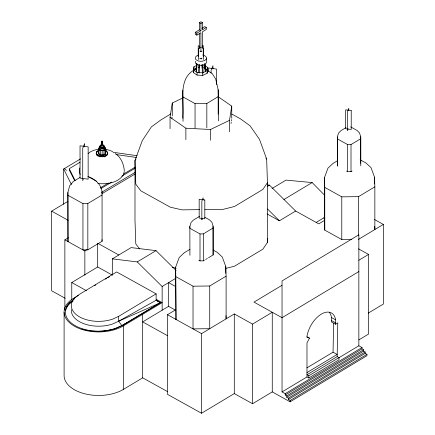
<?xml version="1.0" encoding="UTF-8"?>
<svg xmlns="http://www.w3.org/2000/svg" width="435" height="435" viewBox="0 0 435 435"><rect width="100%" height="100%" fill="white"/><g stroke="black" fill="none" stroke-linecap="round" stroke-linejoin="round"><path stroke-width="0.65" d="M170.047 128.689L170.047 117.238L172.287 103.024L182.972 97.88M172.287 115.819L172.287 103.024M185.881 139.657L185.881 128.205L170.047 117.238M204.515 65.283L207.642 67.447L207.125 73.292L202.753 75.396L197.082 75.103L193.439 72.574L193.956 66.729L196.685 65.413M193.439 72.574L193.956 66.729M197.082 75.103L197.082 72.525L193.439 70.002M306.931 367.858L333.047 352.176L333.612 323.221M102.111 141.418C101.687 142.919 101.785 140.472 101.904 142.245M199.409 73.009L199.638 64.88M99.832 147.128L98.979 147.639C97.473 150.575 97.826 155.665 102.111 155.219C105.825 155.648 106.401 151.597 105.748 148.765L105.216 147.666L104.03 150.613L103.9 154.942L102.111 155.219L100.295 154.925L98.941 154.148L98.506 152.538M98.919 149.52L98.957 148.27M98.941 154.148L99.071 149.76L98.544 148.699M100.295 154.925L100.431 150.499L99.071 149.76L100.3 149.341M98.506 152.565A3.605 2.115 1.7 0 0 102.111 155.246L102.247 150.787L99.071 149.76L104.03 150.613L105.313 149.836L105.748 148.765M103.9 154.942L105.183 154.169L105.216 147.666M102.013 141.217L101.812 143.566M199.225 67.539L199.322 64.837M198.567 72.819L198.936 64.717M101.681 142.375L101.708 143.523M101.627 143.468L101.708 142.055M102.105 142.027L102.606 141.609A0.614 0.359 0.2 0 0 102.421 141.07M101.578 143.398L101.736 142.261M102.497 143.18L102.47 141.478M196.424 71.867L197.099 64.483M102.731 144.474C103.769 146.062 99.958 146.046 101.513 144.3M196.332 69.198L196.865 63.831M196.125 70.72L196.859 63.412M196.022 69.464L196.653 63.477M102.453 142.566L102.486 142.049L102.415 143.126M102.894 145.198L102.758 144.578M101.301 144.589L101.252 145.453M101.165 145.339L101.328 144.48M101.79 141.315L101.931 143.593M101.719 142L101.774 141.636A0.614 0.359 0.2 0 1 101.676 141.125M102.568 143.322L102.432 142.158M171.879 118.402L172.081 117.107M207.125 73.292L207.642 67.447M229.501 131.805L229.501 120.359L231.741 106.14L218.093 96.684M231.028 123.458L231.23 122.17M231.436 120.876L231.637 119.581M101.562 143.327L101.899 141.87L101.627 143.186M101.692 142.316L101.752 141.37M79.812 167.964L79.203 171.259L80.127 174.549M123.817 173.647L124.182 171.667M101.589 141.69L102.024 142.038L102.622 141.679M101.611 141.767L102.138 142.011L102.551 141.538M182.89 118.331L182.803 115.857C183.88 100.365 177.806 76.669 196.315 68.98M101.578 143.256L101.882 142.18M67.898 192.498L67.99 241.594L67.898 192.498L69.654 185.799L73.303 181.487L80.176 177.355M101.132 145.208L101.398 144.382M102.399 143.186L102.29 142.24L102.377 142.528M189.916 255.285L189.85 226.407L191.047 222.513L193.488 220.018L199.665 216.309M337.337 136.987L337.402 166.001L337.337 136.987L338.544 133.077L341.045 130.582L346.059 127.569M102.192 143.593L101.85 141.565L102.317 143.566M102.66 144.376L102.633 144.855M175.669 267.09L175.996 319.437L175.669 267.09L179.198 257.515L184.228 252.768L189.921 249.347M351.806 239.44L341.785 239.554L324.755 230.099L324.423 177.752L327.952 168.176L332.987 163.429L337.538 160.694M101.703 143.131L101.964 142.457M202.389 218.49L201.845 219.871L201.845 201.062L203.101 197.86L203.101 199.877M348.06 129.037L347.511 130.446L347.511 111.539L348.794 108.266L348.794 110.289M105.183 154.169L105.471 152.565A3.605 2.115 1.7 0 1 102.111 155.246M101.812 143.082L101.948 142.762M101.931 143.055L102.067 142.751M102.404 141.957L102.513 141.848M307.126 336.799L309.481 338.104L306.985 342.867L306.985 376.928L282.038 391.913L285.208 393.67L362.018 347.538L358.853 345.781L338.87 357.777M101.159 145.083L101.665 144.235M101.246 144.964L101.616 144.512M136.046 158.992L134.986 160.553L134.986 220.284L135.791 243.899L139.678 249.021M231.801 114.035L240.533 118.88L250.049 125.78L259.456 139.276L266.65 159.058L267.454 182.673L262.865 189.442L234.514 206.473L222.97 209.387L204.863 209.594M267.454 182.673L267.454 242.398L262.865 249.173L234.514 266.198L225.537 268.466M123.692 174.304C118.565 182.966 106.983 184.391 97.815 183.543M101.991 141.571L101.681 141.799L102.024 142.006M74.673 298.644L69.469 302.722A33.283 19.216 0 0 0 75.554 325.853A33.283 19.216 0 0 0 115.824 328.452L122.675 325.288L160.406 302.629L156.132 300.259L118.673 321.199L112.736 323.939A27.302 15.763 0 0 1 84.553 323.955A27.302 15.763 0 0 1 71.356 309.579M69.991 303.483L73.113 301.036M88.12 153.588C91.024 150.858 94.966 149.781 98.81 149.178M101.844 141.44L101.948 141.908L101.654 141.544M72.009 301.292L69.866 302.798A33.5 18.89 -0.9 0 0 68.899 303.755M329.219 312.232A21.032 11.903 -61 0 1 331.486 317.555L331.486 321.965L335.597 324.249L337.777 322.808L337.158 356.635L306.985 374.752L308.806 375.764L338.979 357.641L337.158 356.635M199.866 51.047L200.926 51.634L200.926 32.712L196.865 35.148L195.271 34.267L195.271 32.304L199.333 29.863L199.333 22.669L200.861 21.75L202.454 22.631L202.454 29.83L206.299 27.519L204.711 26.638L201.96 28.286M196.865 35.148L196.865 33.185L200.926 30.749L200.926 23.55L202.454 22.631M200.513 47.241L198.327 48.551L198.327 59.579M202.155 46.251L203.248 45.599L203.248 56.621M200.926 51.634L201.943 51.026M63.657 204.216L63.657 169.008L80.524 158.878M80.078 162.184L69.214 168.709L75.184 180.628M170.895 113.894L161.086 119.783L151.375 126.9L142.272 140.608L134.986 160.553L135.791 184.168L140.842 190.834L170.335 207.201L182.069 209.855L199.502 209.654M182.803 90.148L183.037 96.951L195.054 103.622L206.837 103.486L218.392 96.548L218.163 89.746L215.7 79.05L212.198 73.569L204.825 68.882M65.158 298.279L51.645 290.781L51.645 211.144L67.816 201.432M67.99 195.293L82.949 203.596L87.832 203.536L102.067 194.989C102.742 185.604 96.108 179.465 87.837 176.42M64.869 310.046L64.869 239.859L68.338 237.776M84.858 275.252L84.858 250.957L87.386 249.44M82.949 203.596L82.949 249.897L87.832 249.842L102.067 241.294L102.067 194.989M71.764 300.063L71.764 282.549L97.685 266.981L97.685 243.257L118.82 254.986M112.366 274.98L112.366 258.863L131.12 247.597L156.013 250.647L176.115 270.505M78.376 295.392L73.727 298.187A34.528 19.934 0 0 0 74.689 326.37A34.528 19.934 0 0 0 123.513 325.815L162.146 302.613L156.219 299.323M94.618 285.643L95.76 284.952M105.493 279.107L106.64 278.422M107.788 277.731L109.506 276.698M112.366 258.863L137.259 261.913L156.013 250.647M267.177 186.533L269.493 185.141L295.648 211.035L318.757 223.862L324.559 220.376M272.044 188.491L285.996 180.112L312.151 182.569L324.515 195.13M337.402 138.906L347.663 144.599L351.012 144.561L360.778 138.694L360.713 136.797L359.517 132.909L357.064 130.451L350.61 126.868M189.85 226.407L189.916 228.326L200.008 233.932L203.314 233.894L213.123 228L213.058 226.075L211.867 222.214L209.398 219.789L204.776 217.228M283.908 199.534L312.151 182.569M346.526 171.064L347.663 171.7L351.012 171.662L352.078 171.02M198.822 260.228L200.008 260.886L203.314 260.848L204.466 260.157M205.619 259.461L207.354 258.423M208.506 257.732L213.123 254.959L213.123 228M162.146 310.22L162.146 286.491L175.87 278.253M118.673 316.354L156.132 293.859L116.678 271.957L79.219 294.457L74.711 297.991A27.302 15.763 0 0 0 79.697 316.963A27.302 15.763 0 0 0 112.736 319.094L118.673 316.354L118.673 321.199L121.854 325.668L127.107 322.688M267.068 213.938L279.411 220.79L295.648 211.035M175.696 286.556L168.601 282.619L168.601 306.343L142.68 321.911L167.508 335.689M175.996 276.731L193.026 286.187L209.73 285.996L226.102 276.165L225.77 266.519L222.285 257.025L217.321 252.387L213.177 250.087M324.423 177.752L324.755 187.398L341.785 196.848L358.483 196.658L374.856 186.827L374.53 177.181L371.044 167.687L366.08 163.054L360.158 159.765M316.229 222.405L324.782 217.266M234.286 393.588L252.561 403.729L272.261 391.902L272.261 312.265L252.561 324.097L234.286 313.95L234.286 393.588L201.541 413.25L167.48 394.344L167.48 314.712L175.669 309.796M201.541 413.25L201.541 333.618L234.286 313.95M281.913 285.349L253.98 302.124L282.038 317.697L358.853 271.565M358.418 239.402L383.355 224.427L374.546 219.539M64.097 312.395L64.097 375.911A34.528 19.934 0 0 0 86.038 394.083A34.528 19.934 0 0 0 123.513 389.33L142.68 377.819L142.68 314.304M358.826 260.277L368.575 254.421L358.554 248.858M368.276 313.113L383.355 304.06L383.355 224.427M358.826 339.914L368.575 334.058L368.575 254.421M306.985 372.577L337.158 354.46L333.047 352.176M306.985 376.928L308.806 377.939L338.979 359.816L338.979 357.641M362.018 348.892L363.573 349.751L286.757 395.883L285.208 395.023L362.018 348.892L362.018 347.538M363.573 351.105L365.172 351.997L288.361 398.128L286.757 397.237L363.573 351.105L363.573 349.751M365.172 353.351L366.95 354.335L290.134 400.466L288.361 399.482L365.172 353.351L365.172 351.997M272.261 391.902L290.134 401.82L366.95 355.689L366.95 354.335M156.132 293.859L156.132 300.259L160.265 302.771L121.854 325.668L114.291 328.833L106.124 330.682A33.5 18.89 -0.9 0 1 98.093 331.285M100.267 187.866L108.397 183.037M123.486 174.076L135.1 167.187M100.849 188.611L111.877 182.064M121.746 176.202L135.1 168.274M101.708 192.205L134.975 172.45M102.296 193.477L134.975 174.071M193.956 69.306L196.685 67.99M197.082 72.525L202.753 72.824L207.125 70.72M185.881 128.205L210.507 129.499L229.501 120.359M118.673 321.199L160.265 302.771M102.301 141.598L101.926 141.598M110.001 330.257L104.101 330.834M198.327 67.202L199.583 67.267M202.106 67.398L203.368 67.463M267.481 184.897L269.493 185.141M82.949 178.491L80.029 178.111L80.029 145.807L88.147 146.867L88.147 179.171L83.531 178.567L82.726 180.623L82.726 148.319L84.597 143.545L84.597 146.905M113.04 152.272L137.117 155.708M115.884 154.539L136.525 157.481M100.431 150.499L104.03 150.613L103.09 149.662M101.698 141.859L101.605 141.614M105.58 149.363L109.413 150.227L112.73 151.619M172.293 267.373L176.202 268.254M102.698 145.067L103.171 145.214A2.115 1.158 0.5 0 1 104.008 146.263L103.639 146.807A1.996 1.093 0.5 0 1 101.785 147.253L100.8 147.03A2.115 1.158 0.5 0 1 99.958 145.981L100.327 145.437A1.996 1.093 0.5 0 1 101.654 144.996M309.481 338.104L306.838 337.277A21.032 11.903 -61 0 1 321.16 314.222A21.032 11.903 -61 0 1 335.597 319.839L335.597 324.249M101.953 142.022L101.888 142.571M102.965 145.154L103.378 145.328A2.061 1.126 -1.1 0 1 103.97 146.095L103.399 146.878A1.93 1.055 -1.1 0 1 102.007 147.209L100.599 146.905A2.061 1.126 -1.1 0 1 100.006 146.133L100.577 145.35A1.93 1.055 -1.1 0 1 100.985 145.17M103.035 147.721L104.161 148.34A2.659 1.561 1.7 0 0 103.97 146.133M89.534 177.366L96.657 181.297M199.333 22.669L200.926 23.55M199.333 29.863L200.926 30.749M195.271 32.304L196.865 33.185M199.366 46.284L198.224 45.653L198.224 56.68M201.639 47.551L203.346 48.497L203.346 59.524M323.656 217.94L324.842 218.598M331.486 317.555L335.597 319.839M331.486 320.579L335.597 322.862M51.645 211.144L68.094 220.273M64.869 239.859L84.858 250.957M97.685 266.981L112.36 275.127M168.601 306.343L175.696 310.28M167.48 314.712L201.541 333.618M71.764 282.549L86.44 290.694M142.68 377.819L167.508 391.598M204.515 67.86L207.642 70.024M105.743 150.863L106.635 151.554A5.427 3.181 1.7 0 1 105.243 155.752A5.427 3.181 1.7 0 1 97.951 155.159A5.427 3.181 1.7 0 1 98.076 150.863M115.319 153.441C121.006 157.432 123.904 164.212 124.301 171.009M267.525 209.017L279.411 220.79M137.259 261.913L162.146 286.491M64.266 168.247L66.484 170.466M101.991 141.87L101.736 141.484M102.638 145.546L102.22 144.969M102.78 145.442L102.394 144.931M102.437 141.31L102.47 141.788M101.812 141.924L102.111 141.973L101.79 141.522M265.872 158.03L266.65 159.058M102.459 145.627L102.029 144.985M102.867 145.328L102.546 144.866M102.241 145.676L101.844 144.975M102.018 145.692L101.665 144.937M69.214 169.802L74.586 180.525M63.657 169.008L71.411 184.489M102.731 144.681L102.861 145.072M101.79 145.676L101.518 144.871M102.307 143.229L102.421 143.517M102.497 143.463L102.089 142.598M102.062 143.604L101.752 141.473M102.29 142.566L102.551 143.392M102.1 142.272L102.192 142.588M101.578 145.633L101.398 144.79M102.442 142.484L102.546 143.251M101.393 145.556L101.328 144.692M101.779 141.843L101.823 142.207M204.939 64.048L205.494 69.355M204.771 63.401L205.527 70.829M204.695 64.413L205.151 69.1M204.553 64.396L205.244 71.764M202.862 64.815L202.927 66.147M202.813 65.348L203.183 72.765M374.747 226.314L374.856 229.528L374.856 186.827M267.318 238.353L267.454 242.398M225.988 315.652L226.102 318.866L226.102 276.165M213.123 254.959L213.058 226.075M102.013 239.631L102.067 241.294M202.09 64.848L202.351 72.977M202.079 64.804L202.166 67.507M374.53 177.181L374.53 183.961M360.778 138.694L360.778 165.795M360.713 136.797L360.713 163.217M358.853 345.781L358.853 234.802L282.038 280.934L282.038 391.913M358.483 196.658L358.483 235.297M351.012 144.561L351.012 171.662M347.663 144.599L347.663 171.7M341.785 196.848L341.785 239.554M324.755 187.398L324.755 230.099M308.806 375.764L308.806 377.939M290.134 400.466L290.134 401.82M288.361 398.128L288.361 399.482M286.757 395.883L286.757 397.237M285.208 393.67L285.208 395.023M252.561 324.097L252.561 403.729M231.741 106.14L231.741 118.266M225.77 266.519L225.77 273.3M218.392 96.548L218.392 120.908M218.163 89.746L218.163 114.1M216.494 84.51L216.494 69.029L208.376 67.969L208.376 71.335M212.943 69.067L212.943 65.701L211.078 70.475L211.078 73.167M210.507 129.499L210.507 140.277M209.73 285.996L209.73 328.702L193.026 328.893L193.026 286.187M206.837 103.486L206.837 127.846M206.494 58.062L206.494 62.047A5.611 3.241 0 0 1 200.149 65.261A5.611 3.241 0 0 1 195.462 61.21M206.299 27.519L206.299 29.482L202.454 31.793L202.454 48.013M203.314 233.894L203.314 260.848M202.753 72.824L202.753 75.396M200.008 233.932L200.008 260.886M199.333 33.18L199.333 48.725M195.054 103.622L195.054 127.977M183.037 96.951L183.037 121.311M123.513 325.815L123.513 389.33M101.975 192.216L101.975 193.559M87.832 203.536L87.832 249.842M107.527 152.669A5.769 3.252 0.8 0 1 102.154 156.796A5.769 3.252 0.8 0 1 96.385 152.734M96.923 151.945A5.769 3.252 0.8 0 1 97.81 151.266A5.769 3.388 1.7 0 0 96.923 151.973M105.014 156.633A5.769 3.388 1.7 0 1 104.112 156.877M100.17 156.861A5.769 3.388 1.7 0 1 99.245 156.611M98.027 156.067A5.769 3.388 1.7 0 1 96.385 152.788M105.982 150.749A5.769 3.388 1.7 0 1 106.2 155.54A5.769 3.388 1.7 0 1 98.044 155.507A5.769 3.388 1.7 0 1 97.826 150.717M104.672 148.286A2.659 1.561 1.7 0 1 101.931 150.26A2.659 1.561 1.7 0 1 99.784 147.954M104.161 148.34A2.659 1.561 1.7 0 1 100.409 148.373A2.659 1.561 1.7 0 1 100.219 146.171M102.47 144.985A1.887 1.109 1.7 0 1 104.112 146.165A1.887 1.109 1.7 0 1 102.307 147.188A1.887 1.109 1.7 0 1 100.354 146.187M100.354 145.899A1.887 1.109 1.7 0 1 101.078 145.176M103.688 146.606A1.887 1.109 1.7 0 1 103.465 148.096A1.887 1.109 1.7 0 1 100.915 148.047A1.887 1.109 1.7 0 1 100.692 146.551M102.622 141.592A0.614 0.359 0.2 0 1 101.719 141.658M96.755 331.274A33.5 18.89 -0.9 0 1 92.726 331.073M91.394 330.943A33.5 18.89 -0.9 0 1 89.431 330.692M88.147 330.491A33.5 18.89 -0.9 0 1 85.613 329.996M84.374 329.708A33.5 18.89 -0.9 0 1 81.965 329.039M66.582 306.816A33.5 18.89 -0.9 0 1 68.023 304.75M65.68 310.411A33.283 19.216 0 0 1 66.066 309.171M66.305 308.562A33.283 19.216 0 0 1 69.469 303.891M201.807 58.801A1.071 0.62 0 0 1 201.639 58.926M200.127 58.926A1.071 0.62 0 0 1 199.959 58.801M202.802 55.017A5.611 3.241 0 0 1 205.57 59.84A5.611 3.241 0 0 1 196.805 60.28A5.611 3.241 0 0 1 198.077 55.256M201.954 58.062A1.071 0.62 0 0 1 201.16 58.654A1.071 0.62 0 0 1 199.959 58.366M351.23 110.544L345.662 109.821L345.662 128.727L351.23 129.451L351.23 110.544M204.814 199.997L199.17 199.263L199.17 218.071L204.814 218.805L204.814 199.997"/></g></svg>
